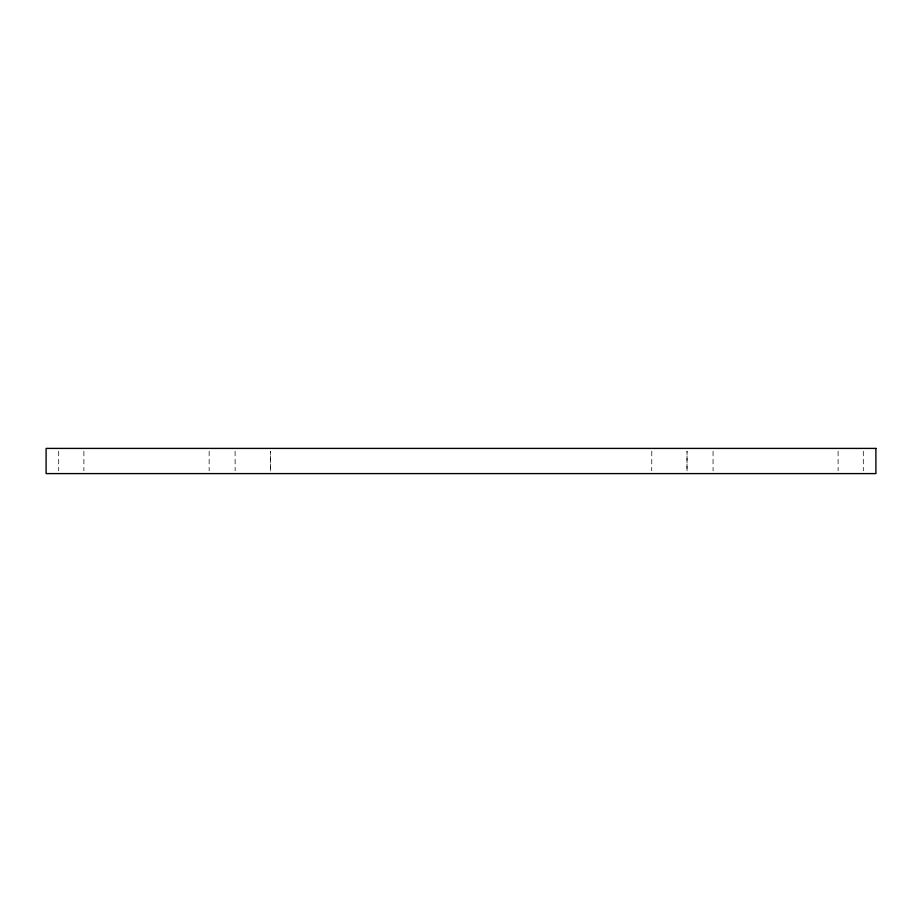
<?xml version="1.0" encoding="UTF-8"?>
<svg xmlns="http://www.w3.org/2000/svg" width="922" height="922" viewBox="0 0 922 922"><rect width="100%" height="100%" fill="white"/><g stroke="black" fill="none" stroke-linecap="round" stroke-linejoin="round"><path stroke-width="0.69" stroke-dasharray="4.61 3.46" d="M863.303 451.204L863.303 470.796M838.11 451.204L838.11 470.796M713.063 451.204L713.063 470.796M651.796 451.204L651.727 470.796M235.098 451.204L235.145 470.796M209.144 451.204L209.144 470.796M83.89 451.204L83.89 470.796M58.697 451.204L58.697 470.796M687.04 470.796L687.04 451.204L686.994 470.796M270.423 470.796L270.423 451.204L270.365 470.796"/><path stroke-width="1.38" d="M875.9 448.403L46.1 448.403L46.1 473.597L875.9 473.597L875.9 448.403"/></g></svg>
